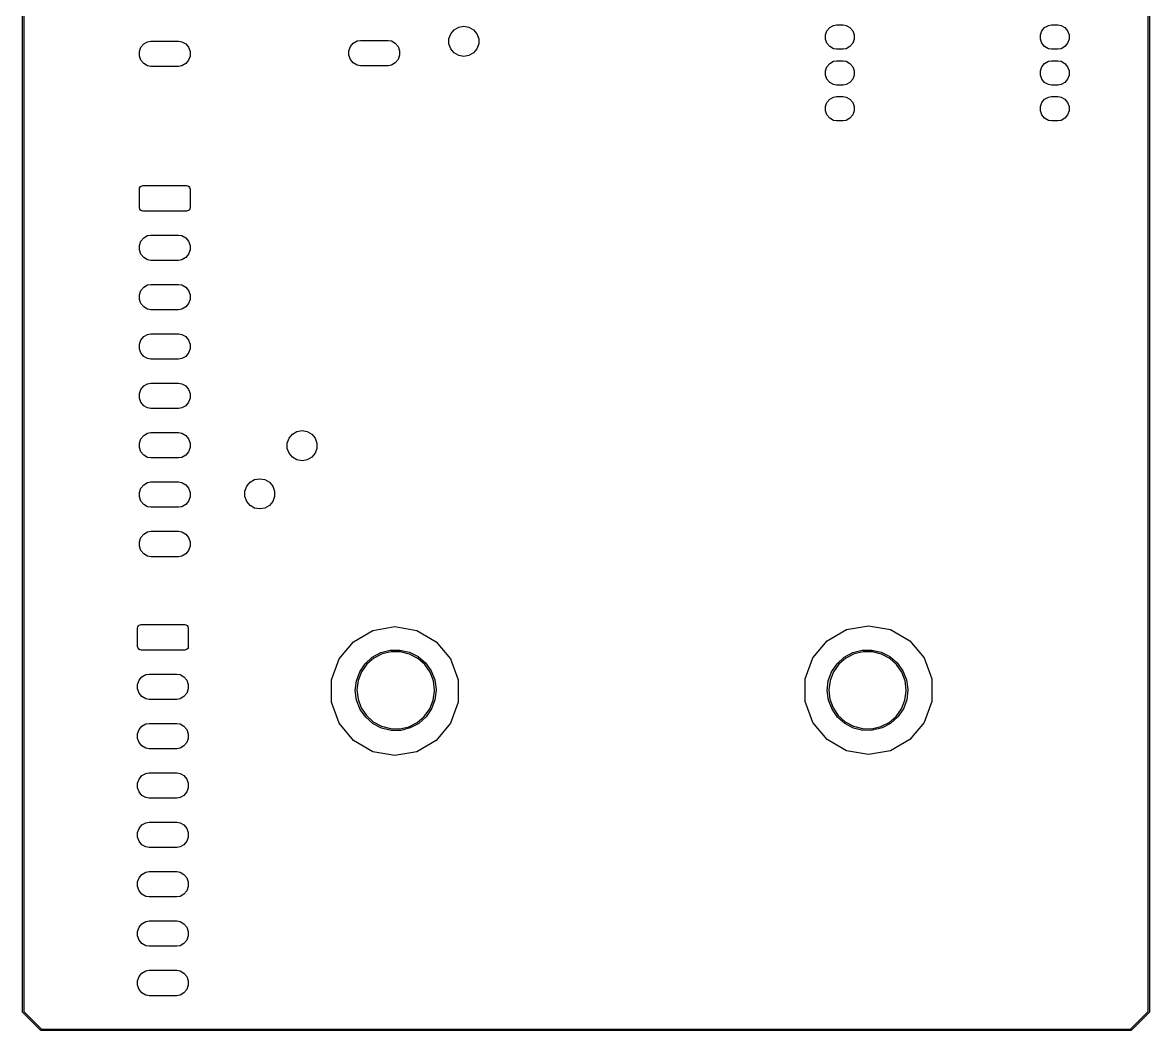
# Model space of a CAD drawing. Extents: x 81 to 161, y -172 to -32.
# Drawn here: x 81.5 to 161.4, y -172.1 to -100.7 of the extents above; entities that cross this region are included whole.
import ezdxf

# ---------------------------------------------------------------- set-up
doc = ezdxf.new("R2010")
doc.units = 0
doc.header["$MEASUREMENT"] = 0
doc.layers.add('BLACK', color=7, linetype='CONTINUOUS')

msp = doc.modelspace()

# ---------------------------------------------------------------- linework, layer by layer
at = {"layer": 'BLACK', "linetype": 'CONTINUOUS'}
for p, q in [((81.484, -170.813), (81.484, -33.2762)), ((81.584, -33.2947), (81.584, -170.794)), ((161.304, -170.794), (161.303, -33.2312)), ((161.403, -33.2127), (161.403, -170.813)), ((111.726, -101.844), (111.853, -101.495)), ((111.853, -101.495), (112.092, -101.21)), ((112.092, -101.21), (112.414, -101.025)), ((112.414, -101.025), (112.78, -100.96)), ((112.78, -100.96), (113.146, -101.025)), ((113.146, -101.025), (113.468, -101.21)), ((113.468, -101.21), (113.707, -101.495)), ((113.707, -101.495), (113.834, -101.844)), ((138.43, -101.575), (138.534, -101.289)), ((138.534, -101.289), (138.73, -101.055)), ((138.73, -101.055), (138.994, -100.903)), ((138.994, -100.903), (139.218, -100.863)), ((139.218, -100.863), (139.674, -100.863)), ((139.674, -100.863), (139.898, -100.903)), ((139.898, -100.903), (140.162, -101.055)), ((140.162, -101.055), (140.358, -101.289)), ((140.358, -101.289), (140.462, -101.575)), ((153.67, -101.575), (153.774, -101.289)), ((153.774, -101.289), (153.97, -101.055)), ((153.97, -101.055), (154.234, -100.903)), ((154.234, -100.903), (154.458, -100.863)), ((154.458, -100.863), (154.914, -100.863)), ((154.914, -100.863), (155.138, -100.903)), ((155.138, -100.903), (155.402, -101.055)), ((155.402, -101.055), (155.598, -101.289)), ((155.598, -101.289), (155.702, -101.575)), ((89.8756, -102.453), (90.0796, -102.21)), ((90.0796, -102.21), (90.3544, -102.052)), ((90.3544, -102.052), (90.5883, -102.01)), ((90.5883, -102.01), (92.5457, -102.01)), ((92.5457, -102.01), (92.7796, -102.052)), ((92.7796, -102.052), (93.0544, -102.21)), ((93.0544, -102.21), (93.2584, -102.453)), ((104.735, -102.402), (104.939, -102.159)), ((104.939, -102.159), (105.213, -102)), ((105.213, -102), (105.447, -101.959)), ((105.447, -101.959), (107.405, -101.959)), ((107.405, -101.959), (107.639, -102)), ((107.639, -102), (107.913, -102.159)), ((107.913, -102.159), (108.117, -102.402)), ((111.726, -102.216), (111.726, -101.844)), ((111.853, -102.565), (111.726, -102.216)), ((113.834, -102.216), (113.707, -102.565)), ((113.834, -101.844), (113.834, -102.216)), ((138.43, -101.879), (138.43, -101.575)), ((138.534, -102.165), (138.43, -101.879)), ((138.73, -102.399), (138.534, -102.165)), ((140.358, -102.165), (140.162, -102.399)), ((140.462, -101.879), (140.358, -102.165)), ((140.462, -101.575), (140.462, -101.879)), ((153.67, -101.879), (153.67, -101.575)), ((153.774, -102.165), (153.67, -101.879)), ((153.97, -102.399), (153.774, -102.165)), ((155.598, -102.165), (155.402, -102.399)), ((155.702, -101.879), (155.598, -102.165)), ((155.702, -101.575), (155.702, -101.879)), ((89.767, -102.752), (89.8756, -102.453)), ((89.767, -103.069), (89.767, -102.752)), ((89.8756, -103.367), (89.767, -103.069)), ((93.2584, -102.453), (93.367, -102.752)), ((93.367, -103.069), (93.2584, -103.367)), ((93.367, -102.752), (93.367, -103.069)), ((104.626, -102.7), (104.735, -102.402)), ((104.626, -103.018), (104.626, -102.7)), ((104.735, -103.316), (104.626, -103.018)), ((108.117, -102.402), (108.226, -102.7)), ((108.226, -103.018), (108.117, -103.316)), ((108.226, -102.7), (108.226, -103.018)), ((112.092, -102.85), (111.853, -102.565)), ((112.414, -103.035), (112.092, -102.85)), ((112.78, -103.1), (112.414, -103.035)), ((113.146, -103.035), (112.78, -103.1)), ((113.468, -102.85), (113.146, -103.035)), ((113.707, -102.565), (113.468, -102.85)), ((138.994, -102.551), (138.73, -102.399)), ((139.218, -102.591), (138.994, -102.551)), ((139.674, -102.591), (139.218, -102.591)), ((139.898, -102.551), (139.674, -102.591)), ((140.162, -102.399), (139.898, -102.551)), ((154.234, -102.551), (153.97, -102.399)), ((154.458, -102.591), (154.234, -102.551)), ((154.914, -102.591), (154.458, -102.591)), ((155.138, -102.551), (154.914, -102.591)), ((155.402, -102.399), (155.138, -102.551)), ((90.0796, -103.61), (89.8756, -103.367)), ((90.3544, -103.769), (90.0796, -103.61)), ((90.5883, -103.81), (90.3544, -103.769)), ((92.5457, -103.81), (90.5883, -103.81)), ((92.7796, -103.769), (92.5457, -103.81)), ((93.0544, -103.61), (92.7796, -103.769)), ((93.2584, -103.367), (93.0544, -103.61)), ((104.939, -103.559), (104.735, -103.316)), ((105.213, -103.718), (104.939, -103.559)), ((105.447, -103.759), (105.213, -103.718)), ((107.405, -103.759), (105.447, -103.759)), ((107.639, -103.718), (107.405, -103.759)), ((107.913, -103.559), (107.639, -103.718)), ((108.117, -103.316), (107.913, -103.559)), ((138.43, -104.115), (138.534, -103.829)), ((138.534, -103.829), (138.73, -103.595)), ((138.73, -103.595), (138.994, -103.443)), ((138.994, -103.443), (139.218, -103.403)), ((139.218, -103.403), (139.674, -103.403)), ((139.674, -103.403), (139.898, -103.443)), ((139.898, -103.443), (140.162, -103.595)), ((140.162, -103.595), (140.358, -103.829)), ((140.358, -103.829), (140.462, -104.115)), ((153.67, -104.115), (153.774, -103.829)), ((153.774, -103.829), (153.97, -103.595)), ((153.97, -103.595), (154.234, -103.443)), ((154.234, -103.443), (154.458, -103.403)), ((154.458, -103.403), (154.914, -103.403)), ((154.914, -103.403), (155.138, -103.443)), ((155.138, -103.443), (155.402, -103.595)), ((155.402, -103.595), (155.598, -103.829)), ((155.598, -103.829), (155.702, -104.115)), ((138.43, -104.419), (138.43, -104.115)), ((138.534, -104.705), (138.43, -104.419)), ((140.462, -104.419), (140.358, -104.705)), ((140.462, -104.115), (140.462, -104.419)), ((153.67, -104.419), (153.67, -104.115)), ((153.774, -104.705), (153.67, -104.419)), ((155.702, -104.419), (155.598, -104.705)), ((155.702, -104.115), (155.702, -104.419)), ((138.73, -104.939), (138.534, -104.705)), ((138.994, -105.091), (138.73, -104.939)), ((139.218, -105.131), (138.994, -105.091)), ((139.674, -105.131), (139.218, -105.131)), ((139.898, -105.091), (139.674, -105.131)), ((140.162, -104.939), (139.898, -105.091)), ((140.358, -104.705), (140.162, -104.939)), ((153.97, -104.939), (153.774, -104.705)), ((154.234, -105.091), (153.97, -104.939)), ((154.458, -105.131), (154.234, -105.091)), ((154.914, -105.131), (154.458, -105.131)), ((155.138, -105.091), (154.914, -105.131)), ((155.402, -104.939), (155.138, -105.091)), ((155.598, -104.705), (155.402, -104.939)), ((138.534, -106.369), (138.73, -106.135)), ((138.73, -106.135), (138.994, -105.983)), ((138.994, -105.983), (139.218, -105.943)), ((139.218, -105.943), (139.674, -105.943)), ((139.674, -105.943), (139.898, -105.983)), ((139.898, -105.983), (140.162, -106.135)), ((140.162, -106.135), (140.358, -106.369)), ((153.774, -106.369), (153.97, -106.135)), ((153.97, -106.135), (154.234, -105.983)), ((154.234, -105.983), (154.458, -105.943)), ((154.458, -105.943), (154.914, -105.943)), ((154.914, -105.943), (155.138, -105.983)), ((155.138, -105.983), (155.402, -106.135)), ((155.402, -106.135), (155.598, -106.369)), ((138.43, -106.655), (138.534, -106.369)), ((138.43, -106.959), (138.43, -106.655)), ((138.534, -107.245), (138.43, -106.959)), ((140.358, -106.369), (140.462, -106.655)), ((140.462, -106.959), (140.358, -107.245)), ((140.462, -106.655), (140.462, -106.959)), ((153.67, -106.655), (153.774, -106.369)), ((153.67, -106.959), (153.67, -106.655)), ((153.774, -107.245), (153.67, -106.959)), ((155.598, -106.369), (155.702, -106.655)), ((155.702, -106.959), (155.598, -107.245)), ((155.702, -106.655), (155.702, -106.959)), ((138.73, -107.479), (138.534, -107.245)), ((138.994, -107.631), (138.73, -107.479)), ((139.218, -107.671), (138.994, -107.631)), ((139.674, -107.671), (139.218, -107.671)), ((139.898, -107.631), (139.674, -107.671)), ((140.162, -107.479), (139.898, -107.631)), ((140.358, -107.245), (140.162, -107.479)), ((153.97, -107.479), (153.774, -107.245)), ((154.234, -107.631), (153.97, -107.479)), ((154.458, -107.671), (154.234, -107.631)), ((154.914, -107.671), (154.458, -107.671)), ((155.138, -107.631), (154.914, -107.671)), ((155.402, -107.479), (155.138, -107.631)), ((155.598, -107.245), (155.402, -107.479)), ((89.767, -112.507), (89.7821, -112.421)), ((89.767, -113.807), (89.767, -112.507)), ((89.7821, -112.421), (89.8255, -112.346)), ((89.8255, -112.346), (89.892, -112.29)), ((89.892, -112.29), (90.017, -112.257)), ((90.017, -112.257), (93.117, -112.257)), ((93.117, -112.257), (93.2025, -112.272)), ((93.2025, -112.272), (93.2777, -112.315)), ((93.2777, -112.315), (93.3335, -112.382)), ((93.3335, -112.382), (93.367, -112.507)), ((93.367, -112.507), (93.367, -113.807)), ((89.8005, -113.932), (89.767, -113.807)), ((89.8563, -113.999), (89.8005, -113.932)), ((89.9315, -114.042), (89.8563, -113.999)), ((90.017, -114.057), (89.9315, -114.042)), ((93.117, -114.057), (90.017, -114.057)), ((93.242, -114.024), (93.117, -114.057)), ((93.3085, -113.968), (93.242, -114.024)), ((93.3519, -113.893), (93.3085, -113.968)), ((93.367, -113.807), (93.3519, -113.893)), ((90.0796, -115.957), (90.3544, -115.798)), ((90.3544, -115.798), (90.5883, -115.757)), ((90.5883, -115.757), (92.5457, -115.757)), ((92.5457, -115.757), (92.7796, -115.798)), ((92.7796, -115.798), (93.0544, -115.957)), ((89.767, -116.498), (89.8756, -116.2)), ((89.767, -116.816), (89.767, -116.498)), ((89.8756, -116.2), (90.0796, -115.957)), ((93.0544, -115.957), (93.2584, -116.2)), ((93.2584, -116.2), (93.367, -116.498)), ((93.367, -116.498), (93.367, -116.816)), ((89.8756, -117.114), (89.767, -116.816)), ((90.0796, -117.357), (89.8756, -117.114)), ((90.3544, -117.516), (90.0796, -117.357)), ((93.0544, -117.357), (92.7796, -117.516)), ((93.2584, -117.114), (93.0544, -117.357)), ((93.367, -116.816), (93.2584, -117.114)), ((90.5883, -117.557), (90.3544, -117.516)), ((92.5457, -117.557), (90.5883, -117.557)), ((92.7796, -117.516), (92.5457, -117.557)), ((89.767, -119.998), (89.8756, -119.7)), ((89.8756, -119.7), (90.0796, -119.457)), ((90.0796, -119.457), (90.3544, -119.298)), ((90.3544, -119.298), (90.5883, -119.257)), ((90.5883, -119.257), (92.5457, -119.257)), ((92.5457, -119.257), (92.7796, -119.298)), ((92.7796, -119.298), (93.0544, -119.457)), ((93.0544, -119.457), (93.2584, -119.7)), ((93.2584, -119.7), (93.367, -119.998)), ((89.767, -120.316), (89.767, -119.998)), ((89.8756, -120.614), (89.767, -120.316)), ((90.0796, -120.857), (89.8756, -120.614)), ((93.2584, -120.614), (93.0544, -120.857)), ((93.367, -120.316), (93.2584, -120.614)), ((93.367, -119.998), (93.367, -120.316)), ((90.3544, -121.016), (90.0796, -120.857)), ((90.5883, -121.057), (90.3544, -121.016)), ((92.5457, -121.057), (90.5883, -121.057)), ((92.7796, -121.016), (92.5457, -121.057)), ((93.0544, -120.857), (92.7796, -121.016)), ((89.8756, -123.2), (90.0796, -122.957)), ((90.0796, -122.957), (90.3544, -122.798)), ((90.3544, -122.798), (90.5883, -122.757)), ((90.5883, -122.757), (92.5457, -122.757)), ((92.5457, -122.757), (92.7796, -122.798)), ((92.7796, -122.798), (93.0544, -122.957)), ((93.0544, -122.957), (93.2584, -123.2)), ((89.767, -123.498), (89.8756, -123.2)), ((89.767, -123.816), (89.767, -123.498)), ((89.8756, -124.114), (89.767, -123.816)), ((93.2584, -123.2), (93.367, -123.498)), ((93.367, -123.816), (93.2584, -124.114)), ((93.367, -123.498), (93.367, -123.816)), ((90.0796, -124.357), (89.8756, -124.114)), ((90.3544, -124.516), (90.0796, -124.357)), ((90.5883, -124.557), (90.3544, -124.516)), ((92.5457, -124.557), (90.5883, -124.557)), ((92.7796, -124.516), (92.5457, -124.557)), ((93.0544, -124.357), (92.7796, -124.516)), ((93.2584, -124.114), (93.0544, -124.357)), ((90.3544, -126.298), (90.5883, -126.257)), ((90.5883, -126.257), (92.5457, -126.257)), ((92.5457, -126.257), (92.7796, -126.298)), ((89.767, -126.998), (89.8756, -126.7)), ((89.767, -127.316), (89.767, -126.998)), ((89.8756, -126.7), (90.0796, -126.457)), ((90.0796, -126.457), (90.3544, -126.298)), ((92.7796, -126.298), (93.0544, -126.457)), ((93.0544, -126.457), (93.2584, -126.7)), ((93.2584, -126.7), (93.367, -126.998)), ((93.367, -126.998), (93.367, -127.316)), ((89.8756, -127.614), (89.767, -127.316)), ((90.0796, -127.857), (89.8756, -127.614)), ((90.3544, -128.016), (90.0796, -127.857)), ((93.0544, -127.857), (92.7796, -128.016)), ((93.2584, -127.614), (93.0544, -127.857)), ((93.367, -127.316), (93.2584, -127.614)), ((90.5883, -128.057), (90.3544, -128.016)), ((92.5457, -128.057), (90.5883, -128.057)), ((92.7796, -128.016), (92.5457, -128.057)), ((89.767, -130.498), (89.8756, -130.2)), ((89.8756, -130.2), (90.0796, -129.957)), ((90.0796, -129.957), (90.3544, -129.798)), ((90.3544, -129.798), (90.5883, -129.757)), ((90.5883, -129.757), (92.5457, -129.757)), ((92.5457, -129.757), (92.7796, -129.798)), ((92.7796, -129.798), (93.0544, -129.957)), ((93.0544, -129.957), (93.2584, -130.2)), ((93.2584, -130.2), (93.367, -130.498)), ((100.256, -130.504), (100.383, -130.155)), ((100.383, -130.155), (100.622, -129.87)), ((100.622, -129.87), (100.944, -129.685)), ((100.944, -129.685), (101.31, -129.62)), ((101.31, -129.62), (101.676, -129.685)), ((101.676, -129.685), (101.998, -129.87)), ((101.998, -129.87), (102.237, -130.155)), ((102.237, -130.155), (102.364, -130.504)), ((89.767, -130.816), (89.767, -130.498)), ((89.8756, -131.114), (89.767, -130.816)), ((93.367, -130.816), (93.2584, -131.114)), ((93.367, -130.498), (93.367, -130.816)), ((100.256, -130.876), (100.256, -130.504)), ((100.383, -131.225), (100.256, -130.876)), ((102.364, -130.876), (102.237, -131.225)), ((102.364, -130.504), (102.364, -130.876)), ((90.0796, -131.357), (89.8756, -131.114)), ((90.3544, -131.516), (90.0796, -131.357)), ((90.5883, -131.557), (90.3544, -131.516)), ((92.5457, -131.557), (90.5883, -131.557)), ((92.7796, -131.516), (92.5457, -131.557)), ((93.0544, -131.357), (92.7796, -131.516)), ((93.2584, -131.114), (93.0544, -131.357)), ((100.622, -131.51), (100.383, -131.225)), ((100.944, -131.695), (100.622, -131.51)), ((101.31, -131.76), (100.944, -131.695)), ((101.676, -131.695), (101.31, -131.76)), ((101.998, -131.51), (101.676, -131.695)), ((102.237, -131.225), (101.998, -131.51)), ((89.8756, -133.7), (90.0796, -133.457)), ((90.0796, -133.457), (90.3544, -133.298)), ((90.3544, -133.298), (90.5883, -133.257)), ((90.5883, -133.257), (92.5457, -133.257)), ((92.5457, -133.257), (92.7796, -133.298)), ((92.7796, -133.298), (93.0544, -133.457)), ((93.0544, -133.457), (93.2584, -133.7)), ((97.3834, -133.565), (97.6222, -133.28)), ((97.6222, -133.28), (97.944, -133.095)), ((97.944, -133.095), (98.31, -133.03)), ((98.31, -133.03), (98.676, -133.095)), ((98.676, -133.095), (98.9978, -133.28)), ((98.9978, -133.28), (99.2366, -133.565)), ((89.767, -133.998), (89.8756, -133.7)), ((89.767, -134.316), (89.767, -133.998)), ((93.2584, -133.7), (93.367, -133.998)), ((93.367, -133.998), (93.367, -134.316)), ((97.2563, -133.914), (97.3834, -133.565)), ((97.2563, -134.286), (97.2563, -133.914)), ((99.2366, -133.565), (99.3637, -133.914)), ((99.3637, -133.914), (99.3637, -134.286)), ((89.8756, -134.614), (89.767, -134.316)), ((90.0796, -134.857), (89.8756, -134.614)), ((90.3544, -135.016), (90.0796, -134.857)), ((90.5883, -135.057), (90.3544, -135.016)), ((92.5457, -135.057), (90.5883, -135.057)), ((92.7796, -135.016), (92.5457, -135.057)), ((93.0544, -134.857), (92.7796, -135.016)), ((93.2584, -134.614), (93.0544, -134.857)), ((93.367, -134.316), (93.2584, -134.614)), ((97.3834, -134.635), (97.2563, -134.286)), ((97.6222, -134.92), (97.3834, -134.635)), ((97.944, -135.105), (97.6222, -134.92)), ((98.9978, -134.92), (98.676, -135.105)), ((99.2366, -134.635), (98.9978, -134.92)), ((99.3637, -134.286), (99.2366, -134.635)), ((98.31, -135.17), (97.944, -135.105)), ((98.676, -135.105), (98.31, -135.17)), ((89.767, -137.498), (89.8756, -137.2)), ((89.8756, -137.2), (90.0796, -136.957)), ((90.0796, -136.957), (90.3544, -136.798)), ((90.3544, -136.798), (90.5883, -136.757)), ((90.5883, -136.757), (92.5457, -136.757)), ((92.5457, -136.757), (92.7796, -136.798)), ((92.7796, -136.798), (93.0544, -136.957)), ((93.0544, -136.957), (93.2584, -137.2)), ((93.2584, -137.2), (93.367, -137.498)), ((89.767, -137.816), (89.767, -137.498)), ((89.8756, -138.114), (89.767, -137.816)), ((90.0796, -138.357), (89.8756, -138.114)), ((93.2584, -138.114), (93.0544, -138.357)), ((93.367, -137.816), (93.2584, -138.114)), ((93.367, -137.498), (93.367, -137.816)), ((90.3544, -138.516), (90.0796, -138.357)), ((90.5883, -138.557), (90.3544, -138.516)), ((92.5457, -138.557), (90.5883, -138.557)), ((92.7796, -138.516), (92.5457, -138.557)), ((93.0544, -138.357), (92.7796, -138.516)), ((89.64, -143.622), (89.6551, -143.536)), ((89.64, -144.922), (89.64, -143.622)), ((89.6551, -143.536), (89.6985, -143.461)), ((89.6985, -143.461), (89.765, -143.405)), ((89.765, -143.405), (89.89, -143.372)), ((89.89, -143.372), (92.99, -143.372)), ((92.99, -143.372), (93.0755, -143.387)), ((93.0755, -143.387), (93.1507, -143.43)), ((93.1507, -143.43), (93.2065, -143.497)), ((93.2065, -143.497), (93.24, -143.622)), ((93.24, -143.622), (93.24, -144.922)), ((104.949, -144.582), (106.324, -143.788)), ((106.324, -143.788), (107.886, -143.513)), ((107.886, -143.513), (109.449, -143.788)), ((109.449, -143.788), (110.824, -144.582)), ((138.541, -144.518), (139.915, -143.725)), ((139.915, -143.725), (141.478, -143.449)), ((141.478, -143.449), (143.041, -143.725)), ((143.041, -143.725), (144.415, -144.518)), ((103.929, -145.797), (104.949, -144.582)), ((110.824, -144.582), (111.844, -145.797)), ((137.521, -145.734), (138.541, -144.518)), ((144.415, -144.518), (145.435, -145.734)), ((89.6735, -145.047), (89.64, -144.922)), ((89.7293, -145.114), (89.6735, -145.047)), ((89.8045, -145.157), (89.7293, -145.114)), ((89.89, -145.172), (89.8045, -145.157)), ((92.99, -145.172), (89.89, -145.172)), ((93.115, -145.139), (92.99, -145.172)), ((93.1815, -145.083), (93.115, -145.139)), ((93.2249, -145.008), (93.1815, -145.083)), ((93.24, -144.922), (93.2249, -145.008)), ((106.289, -145.685), (106.895, -145.356)), ((106.993, -145.447), (106.406, -145.749)), ((106.895, -145.356), (107.561, -145.181)), ((107.634, -145.293), (106.993, -145.447)), ((107.561, -145.181), (108.25, -145.17)), ((108.294, -145.296), (107.634, -145.293)), ((108.25, -145.17), (108.921, -145.324)), ((108.934, -145.457), (108.294, -145.296)), ((108.921, -145.324), (109.537, -145.633)), ((139.755, -145.684), (140.36, -145.356)), ((140.458, -145.447), (139.872, -145.749)), ((140.36, -145.356), (141.026, -145.181)), ((141.099, -145.293), (140.458, -145.447)), ((141.026, -145.181), (141.714, -145.17)), ((141.758, -145.296), (141.099, -145.293)), ((141.714, -145.17), (142.385, -145.324)), ((142.398, -145.457), (141.758, -145.296)), ((142.385, -145.324), (142.999, -145.633)), ((103.386, -147.289), (103.929, -145.797)), ((105.396, -146.72), (105.78, -146.148)), ((105.909, -146.183), (105.529, -146.723)), ((105.78, -146.148), (106.289, -145.685)), ((106.406, -145.749), (105.909, -146.183)), ((109.518, -145.766), (108.934, -145.457)), ((110.01, -146.205), (109.518, -145.766)), ((109.537, -145.633), (110.06, -146.081)), ((110.384, -146.749), (110.01, -146.205)), ((110.06, -146.081), (110.462, -146.64)), ((111.844, -145.797), (112.386, -147.289)), ((136.978, -147.225), (137.521, -145.734)), ((138.863, -146.718), (139.246, -146.147)), ((139.375, -146.182), (138.996, -146.722)), ((139.246, -146.147), (139.755, -145.684)), ((139.872, -145.749), (139.375, -146.182)), ((142.981, -145.765), (142.398, -145.457)), ((143.473, -146.204), (142.981, -145.765)), ((142.999, -145.633), (143.523, -146.08)), ((143.846, -146.747), (143.473, -146.204)), ((143.523, -146.08), (143.924, -146.639)), ((145.435, -145.734), (145.978, -147.225)), ((89.9526, -147.072), (90.2274, -146.913)), ((90.2274, -146.913), (90.4613, -146.872)), ((90.4613, -146.872), (92.4187, -146.872)), ((92.4187, -146.872), (92.6526, -146.913)), ((92.6526, -146.913), (92.9274, -147.072)), ((105.159, -147.367), (105.396, -146.72)), ((105.529, -146.723), (105.289, -147.338)), ((110.618, -147.366), (110.384, -146.749)), ((110.462, -146.64), (110.719, -147.279)), ((138.626, -147.365), (138.863, -146.718)), ((138.996, -146.722), (138.757, -147.336)), ((144.079, -147.364), (143.846, -146.747)), ((143.924, -146.639), (144.181, -147.277)), ((89.64, -147.613), (89.7486, -147.315)), ((89.64, -147.931), (89.64, -147.613)), ((89.7486, -147.315), (89.9526, -147.072)), ((92.9274, -147.072), (93.1314, -147.315)), ((93.1314, -147.315), (93.24, -147.613)), ((93.24, -147.613), (93.24, -147.931)), ((103.386, -148.875), (103.386, -147.289)), ((105.083, -148.051), (105.159, -147.367)), ((105.289, -147.338), (105.203, -147.993)), ((110.697, -148.021), (110.618, -147.366)), ((110.719, -147.279), (110.816, -147.961)), ((112.386, -147.289), (112.386, -148.875)), ((136.978, -148.812), (136.978, -147.225)), ((138.551, -148.048), (138.626, -147.365)), ((138.757, -147.336), (138.671, -147.99)), ((144.159, -148.018), (144.079, -147.364)), ((144.181, -147.277), (144.278, -147.959)), ((145.978, -147.225), (145.978, -148.812)), ((89.7486, -148.229), (89.64, -147.931)), ((89.9526, -148.472), (89.7486, -148.229)), ((90.2274, -148.631), (89.9526, -148.472)), ((90.4613, -148.672), (90.2274, -148.631)), ((92.6526, -148.631), (92.4187, -148.672)), ((92.9274, -148.472), (92.6526, -148.631)), ((93.1314, -148.229), (92.9274, -148.472)), ((93.24, -147.931), (93.1314, -148.229)), ((105.173, -148.734), (105.083, -148.051)), ((105.203, -147.993), (105.276, -148.649)), ((105.276, -148.649), (105.503, -149.268)), ((110.603, -148.732), (110.696, -148.079)), ((110.696, -148.079), (110.697, -148.021)), ((110.817, -148.021), (110.734, -148.705)), ((110.816, -147.961), (110.817, -148.021)), ((138.64, -148.731), (138.551, -148.048)), ((138.671, -147.99), (138.743, -148.645)), ((138.743, -148.645), (138.97, -149.264)), ((144.065, -148.729), (144.158, -148.076)), ((144.158, -148.076), (144.159, -148.018)), ((144.278, -148.018), (144.196, -148.702)), ((144.278, -147.959), (144.278, -148.018)), ((92.4187, -148.672), (90.4613, -148.672)), ((103.929, -150.367), (103.386, -148.875)), ((105.423, -149.376), (105.173, -148.734)), ((105.819, -149.94), (105.423, -149.376)), ((105.503, -149.268), (105.871, -149.816)), ((109.972, -149.881), (110.357, -149.345)), ((110.491, -149.35), (110.1, -149.917)), ((110.357, -149.345), (110.603, -148.732)), ((110.734, -148.705), (110.491, -149.35)), ((112.386, -148.875), (111.844, -150.367)), ((137.521, -150.303), (136.978, -148.812)), ((138.89, -149.372), (138.64, -148.731)), ((139.286, -149.935), (138.89, -149.372)), ((138.97, -149.264), (139.337, -149.811)), ((143.434, -149.876), (143.819, -149.34)), ((143.953, -149.345), (143.563, -149.912)), ((143.819, -149.34), (144.065, -148.729)), ((144.196, -148.702), (143.953, -149.345)), ((145.978, -148.812), (145.435, -150.303)), ((106.339, -150.393), (105.819, -149.94)), ((105.871, -149.816), (106.359, -150.26)), ((109.47, -150.309), (109.972, -149.881)), ((110.1, -149.917), (109.586, -150.376)), ((139.805, -150.387), (139.286, -149.935)), ((139.337, -149.811), (139.825, -150.255)), ((142.933, -150.304), (143.434, -149.876)), ((143.563, -149.912), (143.049, -150.37)), ((89.64, -151.113), (89.7486, -150.815)), ((89.7486, -150.815), (89.9526, -150.572)), ((89.9526, -150.572), (90.2274, -150.413)), ((90.2274, -150.413), (90.4613, -150.372)), ((90.4613, -150.372), (92.4187, -150.372)), ((92.4187, -150.372), (92.6526, -150.413)), ((92.6526, -150.413), (92.9274, -150.572)), ((92.9274, -150.572), (93.1314, -150.815)), ((93.1314, -150.815), (93.24, -151.113)), ((104.949, -151.582), (103.929, -150.367)), ((106.951, -150.708), (106.339, -150.393)), ((106.359, -150.26), (106.939, -150.575)), ((106.939, -150.575), (107.577, -150.743)), ((107.62, -150.869), (106.951, -150.708)), ((107.577, -150.743), (108.237, -150.753)), ((108.309, -150.866), (107.62, -150.869)), ((108.237, -150.753), (108.88, -150.606)), ((108.977, -150.698), (108.309, -150.866)), ((108.88, -150.606), (109.47, -150.309)), ((109.586, -150.376), (108.977, -150.698)), ((111.844, -150.367), (110.824, -151.582)), ((138.541, -151.519), (137.521, -150.303)), ((140.416, -150.703), (139.805, -150.387)), ((139.825, -150.255), (140.404, -150.57)), ((140.404, -150.57), (141.042, -150.737)), ((141.085, -150.864), (140.416, -150.703)), ((141.042, -150.737), (141.701, -150.747)), ((141.773, -150.86), (141.085, -150.864)), ((141.701, -150.747), (142.344, -150.6)), ((142.441, -150.692), (141.773, -150.86)), ((142.344, -150.6), (142.933, -150.304)), ((143.049, -150.37), (142.441, -150.692)), ((145.435, -150.303), (144.415, -151.519)), ((89.64, -151.431), (89.64, -151.113)), ((89.7486, -151.729), (89.64, -151.431)), ((89.9526, -151.972), (89.7486, -151.729)), ((93.1314, -151.729), (92.9274, -151.972)), ((93.24, -151.431), (93.1314, -151.729)), ((93.24, -151.113), (93.24, -151.431)), ((106.324, -152.376), (104.949, -151.582)), ((110.824, -151.582), (109.449, -152.376)), ((139.915, -152.312), (138.541, -151.519)), ((144.415, -151.519), (143.041, -152.312)), ((90.2274, -152.131), (89.9526, -151.972)), ((90.4613, -152.172), (90.2274, -152.131)), ((92.4187, -152.172), (90.4613, -152.172)), ((92.6526, -152.131), (92.4187, -152.172)), ((92.9274, -151.972), (92.6526, -152.131)), ((107.886, -152.651), (106.324, -152.376)), ((109.449, -152.376), (107.886, -152.651)), ((141.478, -152.588), (139.915, -152.312)), ((143.041, -152.312), (141.478, -152.588)), ((89.7486, -154.315), (89.9526, -154.072)), ((89.9526, -154.072), (90.2274, -153.913)), ((90.2274, -153.913), (90.4613, -153.872)), ((90.4613, -153.872), (92.4187, -153.872)), ((92.4187, -153.872), (92.6526, -153.913)), ((92.6526, -153.913), (92.9274, -154.072)), ((92.9274, -154.072), (93.1314, -154.315)), ((89.64, -154.613), (89.7486, -154.315)), ((89.64, -154.931), (89.64, -154.613)), ((89.7486, -155.229), (89.64, -154.931)), ((93.1314, -154.315), (93.24, -154.613)), ((93.24, -154.931), (93.1314, -155.229)), ((93.24, -154.613), (93.24, -154.931)), ((89.9526, -155.472), (89.7486, -155.229)), ((90.2274, -155.631), (89.9526, -155.472)), ((90.4613, -155.672), (90.2274, -155.631)), ((92.4187, -155.672), (90.4613, -155.672)), ((92.6526, -155.631), (92.4187, -155.672)), ((92.9274, -155.472), (92.6526, -155.631)), ((93.1314, -155.229), (92.9274, -155.472)), ((89.9526, -157.572), (90.2274, -157.413)), ((90.2274, -157.413), (90.4613, -157.372)), ((90.4613, -157.372), (92.4187, -157.372)), ((92.4187, -157.372), (92.6526, -157.413)), ((92.6526, -157.413), (92.9274, -157.572)), ((89.64, -158.113), (89.7486, -157.815)), ((89.64, -158.431), (89.64, -158.113)), ((89.7486, -157.815), (89.9526, -157.572)), ((92.9274, -157.572), (93.1314, -157.815)), ((93.1314, -157.815), (93.24, -158.113)), ((93.24, -158.113), (93.24, -158.431)), ((89.7486, -158.729), (89.64, -158.431)), ((89.9526, -158.972), (89.7486, -158.729)), ((90.2274, -159.131), (89.9526, -158.972)), ((92.9274, -158.972), (92.6526, -159.131)), ((93.1314, -158.729), (92.9274, -158.972)), ((93.24, -158.431), (93.1314, -158.729)), ((90.4613, -159.172), (90.2274, -159.131)), ((92.4187, -159.172), (90.4613, -159.172)), ((92.6526, -159.131), (92.4187, -159.172)), ((89.64, -161.613), (89.7486, -161.315)), ((89.7486, -161.315), (89.9526, -161.072)), ((89.9526, -161.072), (90.2274, -160.913)), ((90.2274, -160.913), (90.4613, -160.872)), ((90.4613, -160.872), (92.4187, -160.872)), ((92.4187, -160.872), (92.6526, -160.913)), ((92.6526, -160.913), (92.9274, -161.072)), ((92.9274, -161.072), (93.1314, -161.315)), ((93.1314, -161.315), (93.24, -161.613)), ((89.64, -161.931), (89.64, -161.613)), ((89.7486, -162.229), (89.64, -161.931)), ((89.9526, -162.472), (89.7486, -162.229)), ((93.1314, -162.229), (92.9274, -162.472)), ((93.24, -161.931), (93.1314, -162.229)), ((93.24, -161.613), (93.24, -161.931)), ((90.2274, -162.631), (89.9526, -162.472)), ((90.4613, -162.672), (90.2274, -162.631)), ((92.4187, -162.672), (90.4613, -162.672)), ((92.6526, -162.631), (92.4187, -162.672)), ((92.9274, -162.472), (92.6526, -162.631)), ((89.7486, -164.815), (89.9526, -164.572)), ((89.9526, -164.572), (90.2274, -164.413)), ((90.2274, -164.413), (90.4613, -164.372)), ((90.4613, -164.372), (92.4187, -164.372)), ((92.4187, -164.372), (92.6526, -164.413)), ((92.6526, -164.413), (92.9274, -164.572)), ((92.9274, -164.572), (93.1314, -164.815)), ((89.64, -165.113), (89.7486, -164.815)), ((89.64, -165.431), (89.64, -165.113)), ((89.7486, -165.729), (89.64, -165.431)), ((93.1314, -164.815), (93.24, -165.113)), ((93.24, -165.431), (93.1314, -165.729)), ((93.24, -165.113), (93.24, -165.431)), ((89.9526, -165.972), (89.7486, -165.729)), ((90.2274, -166.131), (89.9526, -165.972)), ((90.4613, -166.172), (90.2274, -166.131)), ((92.4187, -166.172), (90.4613, -166.172)), ((92.6526, -166.131), (92.4187, -166.172)), ((92.9274, -165.972), (92.6526, -166.131)), ((93.1314, -165.729), (92.9274, -165.972)), ((89.64, -168.613), (89.7486, -168.315)), ((89.64, -168.931), (89.64, -168.613)), ((89.7486, -168.315), (89.9526, -168.072)), ((89.9526, -168.072), (90.2274, -167.913)), ((90.2274, -167.913), (90.4613, -167.872)), ((90.4613, -167.872), (92.4187, -167.872)), ((92.4187, -167.872), (92.6526, -167.913)), ((92.6526, -167.913), (92.9274, -168.072)), ((92.9274, -168.072), (93.1314, -168.315)), ((93.1314, -168.315), (93.24, -168.613)), ((93.24, -168.613), (93.24, -168.931)), ((89.7486, -169.229), (89.64, -168.931)), ((89.9526, -169.472), (89.7486, -169.229)), ((93.1314, -169.229), (92.9274, -169.472)), ((93.24, -168.931), (93.1314, -169.229)), ((90.2274, -169.631), (89.9526, -169.472)), ((90.4613, -169.672), (90.2274, -169.631)), ((92.4187, -169.672), (90.4613, -169.672)), ((92.6526, -169.631), (92.4187, -169.672)), ((92.9274, -169.472), (92.6526, -169.631)), ((81.4834, -170.819), (81.484, -170.813)), ((81.4851, -170.826), (81.4834, -170.819)), ((81.4863, -170.832), (81.4851, -170.826)), ((81.4874, -170.834), (81.4863, -170.832)), ((81.488, -170.836), (81.4874, -170.834)), ((81.4918, -170.842), (81.488, -170.836)), ((81.4951, -170.848), (81.4918, -170.842)), ((81.5002, -170.852), (81.4951, -170.848)), ((82.7671, -172.119), (81.5002, -170.852)), ((81.584, -170.794), (82.8247, -172.035)), ((160.063, -172.035), (161.304, -170.794)), ((161.387, -170.852), (160.12, -172.119)), ((161.392, -170.848), (161.387, -170.852)), ((161.396, -170.842), (161.392, -170.848)), ((161.4, -170.836), (161.396, -170.842)), ((161.401, -170.832), (161.4, -170.834)), ((161.4, -170.834), (161.4, -170.836)), ((161.402, -170.826), (161.401, -170.832)), ((161.404, -170.819), (161.402, -170.826)), ((161.403, -170.813), (161.404, -170.819)), ((82.7714, -172.124), (82.7671, -172.119)), ((82.7771, -172.127), (82.7714, -172.124)), ((82.7825, -172.131), (82.7771, -172.127)), ((82.7847, -172.132), (82.7825, -172.131)), ((82.7866, -172.133), (82.7847, -172.132)), ((82.7932, -172.134), (82.7866, -172.133)), ((82.7996, -172.136), (82.7932, -172.134)), ((82.8062, -172.135), (82.7996, -172.136)), ((160.081, -172.135), (82.8062, -172.135)), ((82.8247, -172.035), (160.063, -172.035)), ((160.088, -172.136), (160.081, -172.135)), ((160.094, -172.134), (160.088, -172.136)), ((160.101, -172.133), (160.094, -172.134)), ((160.103, -172.132), (160.101, -172.133)), ((160.105, -172.131), (160.103, -172.132)), ((160.11, -172.127), (160.105, -172.131)), ((160.116, -172.124), (160.11, -172.127)), ((160.12, -172.119), (160.116, -172.124))]:
    msp.add_line(p, q, dxfattribs=at)

doc.saveas('drawing.dxf')
